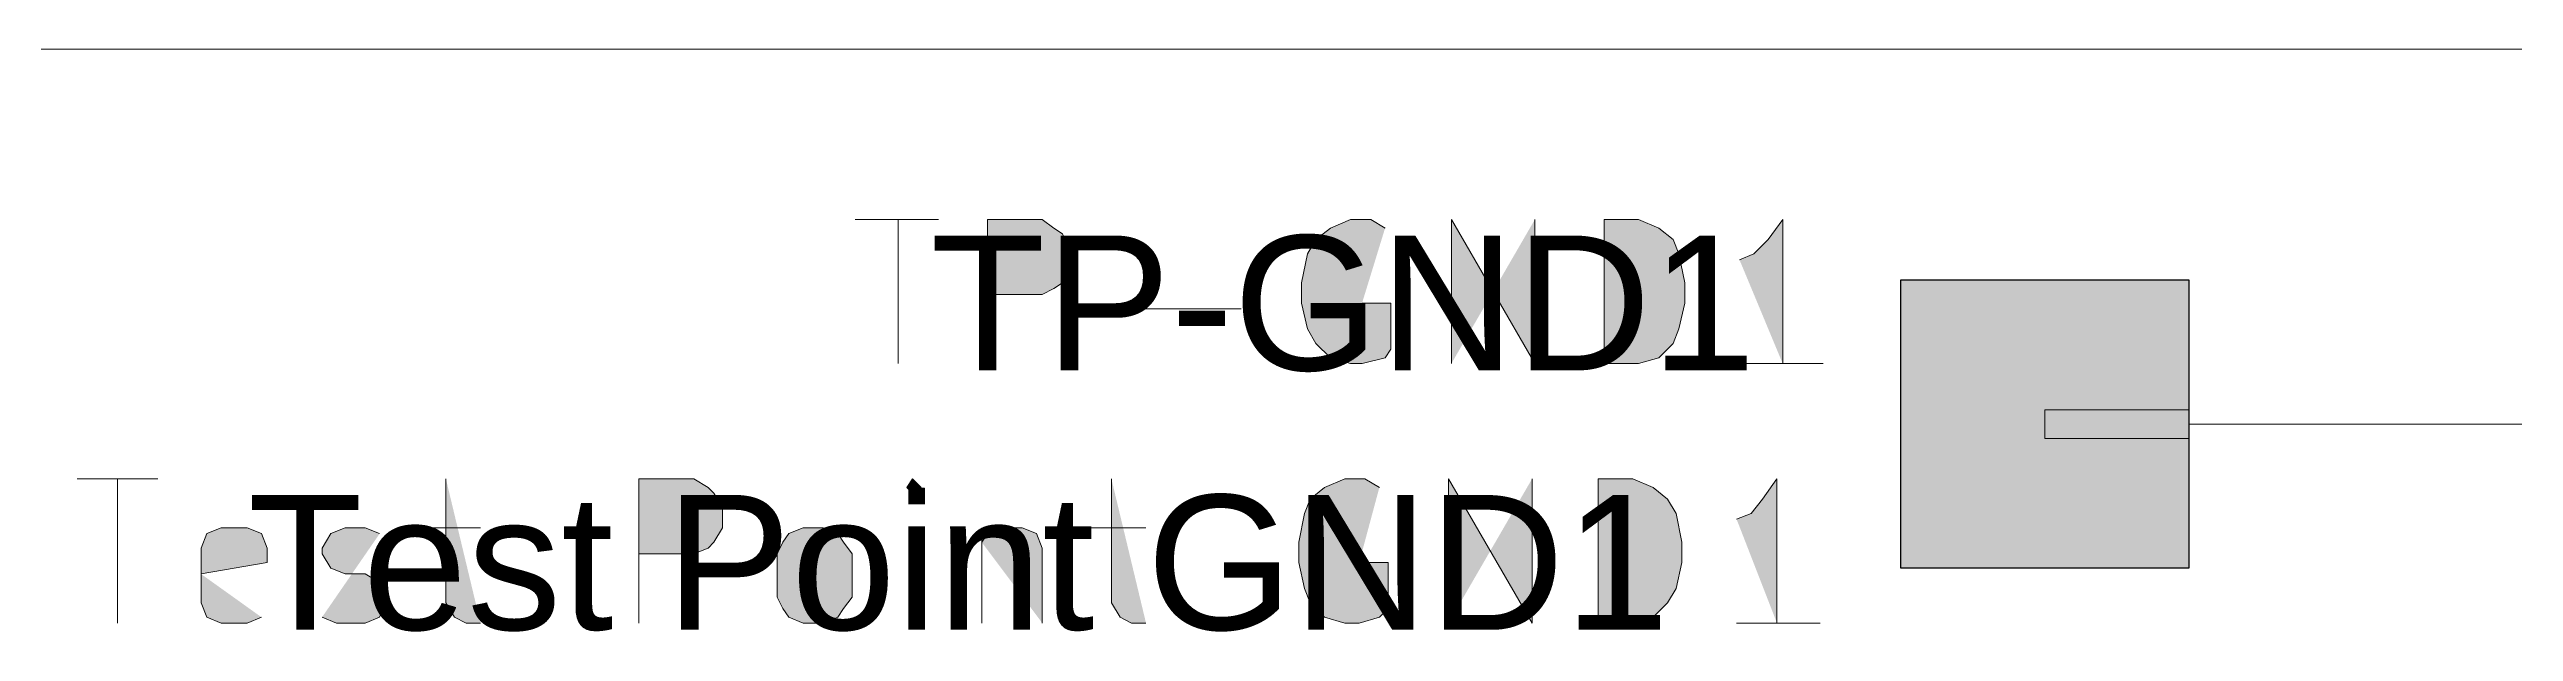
# Model space of a CAD drawing. Extents: x 283 to 656, y 89 to 372.
# Drawn here: x 407.9 to 469.5, y 92.3 to 106.9 of the extents above; entities that cross this region are included whole.
import ezdxf

# ---------------------------------------------------------------- set-up
doc = ezdxf.new("R2010")
doc.units = 0
doc.header["$MEASUREMENT"] = 0
doc.layers.add('Layer 1', color=7, linetype='Continuous', lineweight=0)

# ---------------------------------------------------------------- blocks, each defined once
blk = doc.blocks.new('Block_16')
at = {"layer": 'Layer 1', "true_color": 0x000000, "transparency": 33554687}
h = blk.add_hatch(color=18, dxfattribs=at)
h.dxf.hatch_style = 2
edge = h.paths.add_edge_path()
edge.add_spline(control_points=[(428.033, 102.628), (428.033, 102.628), (430.121, 102.628), (430.121, 102.628)], knot_values=[0, 0, 0, 0, 1, 1, 1, 1], degree=3, periodic=0)
edge.add_line((430.121, 102.628), (428.033, 102.628))
h = blk.add_hatch(color=18, dxfattribs=at)
h.dxf.hatch_style = 2
edge = h.paths.add_edge_path()
edge.add_spline(control_points=[(429.113, 99.028), (429.113, 99.028), (429.113, 102.628), (429.113, 102.628)], knot_values=[0, 0, 0, 0, 1, 1, 1, 1], degree=3, periodic=0)
edge.add_line((429.113, 102.628), (429.113, 99.028))
h = blk.add_hatch(color=18, dxfattribs=at)
h.dxf.hatch_style = 2
edge = h.paths.add_edge_path()
edge.add_spline(control_points=[(431.345, 99.028), (431.345, 99.028), (431.345, 102.628), (431.345, 102.628), (431.345, 102.628), (432.713, 102.628), (432.713, 102.628), (432.713, 102.628), (433.001, 102.412), (433.001, 102.412), (433.001, 102.412), (433.217, 102.268), (433.217, 102.268), (433.217, 102.268), (433.361, 101.908), (433.361, 101.908), (433.361, 101.908), (433.361, 101.404), (433.361, 101.404), (433.361, 101.404), (433.217, 101.044), (433.217, 101.044), (433.217, 101.044), (433.001, 100.9), (433.001, 100.9), (433.001, 100.9), (432.713, 100.756), (432.713, 100.756), (432.713, 100.756), (431.345, 100.756), (431.345, 100.756)], knot_values=[0, 0, 0, 0, 1, 1, 1, 2, 2, 2, 3, 3, 3, 4, 4, 4, 5, 5, 5, 6, 6, 6, 7, 7, 7, 8, 8, 8, 9, 9, 9, 10, 10, 10, 10], degree=3, periodic=0)
edge.add_line((431.345, 100.756), (431.345, 99.028))
h = blk.add_hatch(color=18, dxfattribs=at)
h.dxf.hatch_style = 2
edge = h.paths.add_edge_path()
edge.add_spline(control_points=[(441.281, 102.412), (441.281, 102.412), (440.921, 102.628), (440.921, 102.628), (440.921, 102.628), (440.417, 102.628), (440.417, 102.628), (440.417, 102.628), (439.913, 102.412), (439.913, 102.412), (439.913, 102.412), (439.553, 102.124), (439.553, 102.124), (439.553, 102.124), (439.337, 101.764), (439.337, 101.764), (439.337, 101.764), (439.193, 101.044), (439.193, 101.044), (439.193, 101.044), (439.193, 100.54), (439.193, 100.54), (439.193, 100.54), (439.337, 99.892), (439.337, 99.892), (439.337, 99.892), (439.553, 99.532), (439.553, 99.532), (439.553, 99.532), (439.913, 99.172), (439.913, 99.172), (439.913, 99.172), (440.417, 99.028), (440.417, 99.028), (440.417, 99.028), (440.705, 99.028), (440.705, 99.028), (440.705, 99.028), (441.281, 99.172), (441.281, 99.172), (441.281, 99.172), (441.425, 99.388), (441.425, 99.388), (441.425, 99.388), (441.425, 100.54), (441.425, 100.54), (441.425, 100.54), (440.705, 100.54), (440.705, 100.54)], knot_values=[0, 0, 0, 0, 1, 1, 1, 2, 2, 2, 3, 3, 3, 4, 4, 4, 5, 5, 5, 6, 6, 6, 7, 7, 7, 8, 8, 8, 9, 9, 9, 10, 10, 10, 11, 11, 11, 12, 12, 12, 13, 13, 13, 14, 14, 14, 15, 15, 15, 16, 16, 16, 16], degree=3, periodic=0)
edge.add_line((440.705, 100.54), (441.281, 102.412))
h = blk.add_hatch(color=18, dxfattribs=at)
h.dxf.hatch_style = 2
edge = h.paths.add_edge_path()
edge.add_spline(control_points=[(442.937, 99.028), (442.937, 99.028), (442.937, 102.628), (442.937, 102.628), (442.937, 102.628), (445.025, 99.028), (445.025, 99.028), (445.025, 99.028), (445.025, 102.628), (445.025, 102.628)], knot_values=[0, 0, 0, 0, 1, 1, 1, 2, 2, 2, 3, 3, 3, 3], degree=3, periodic=0)
edge.add_line((445.025, 102.628), (442.937, 99.028))
h = blk.add_hatch(color=18, dxfattribs=at)
h.dxf.hatch_style = 2
edge = h.paths.add_edge_path()
edge.add_spline(control_points=[(446.753, 99.028), (446.753, 99.028), (446.753, 102.628), (446.753, 102.628), (446.753, 102.628), (447.617, 102.628), (447.617, 102.628), (447.617, 102.628), (448.121, 102.412), (448.121, 102.412), (448.121, 102.412), (448.481, 102.124), (448.481, 102.124), (448.481, 102.124), (448.625, 101.764), (448.625, 101.764), (448.625, 101.764), (448.769, 101.044), (448.769, 101.044), (448.769, 101.044), (448.769, 100.54), (448.769, 100.54), (448.769, 100.54), (448.625, 99.892), (448.625, 99.892), (448.625, 99.892), (448.481, 99.532), (448.481, 99.532), (448.481, 99.532), (448.121, 99.172), (448.121, 99.172), (448.121, 99.172), (447.617, 99.028), (447.617, 99.028), (447.617, 99.028), (446.753, 99.028), (446.753, 99.028)], knot_values=[0, 0, 0, 0, 1, 1, 1, 2, 2, 2, 3, 3, 3, 4, 4, 4, 5, 5, 5, 6, 6, 6, 7, 7, 7, 8, 8, 8, 9, 9, 9, 10, 10, 10, 11, 11, 11, 12, 12, 12, 12], degree=3, periodic=0)
edge.add_line((446.753, 99.028), (446.753, 99.028))
h = blk.add_hatch(color=18, dxfattribs=at)
h.dxf.hatch_style = 2
edge = h.paths.add_edge_path()
edge.add_spline(control_points=[(451.217, 99.028), (451.217, 99.028), (451.217, 102.628), (451.217, 102.628), (451.217, 102.628), (450.857, 102.124), (450.857, 102.124), (450.857, 102.124), (450.497, 101.764), (450.497, 101.764), (450.497, 101.764), (450.137, 101.62), (450.137, 101.62)], knot_values=[0, 0, 0, 0, 1, 1, 1, 2, 2, 2, 3, 3, 3, 4, 4, 4, 4], degree=3, periodic=0)
edge.add_line((450.137, 101.62), (451.217, 99.028))
h = blk.add_hatch(color=18, dxfattribs=at)
h.dxf.hatch_style = 2
edge = h.paths.add_edge_path()
edge.add_spline(control_points=[(434.945, 100.396), (434.945, 100.396), (437.681, 100.396), (437.681, 100.396)], knot_values=[0, 0, 0, 0, 1, 1, 1, 1], degree=3, periodic=0)
edge.add_line((437.681, 100.396), (434.945, 100.396))
h = blk.add_hatch(color=18, dxfattribs=at)
h.dxf.hatch_style = 2
edge = h.paths.add_edge_path()
edge.add_spline(control_points=[(452.225, 99.028), (452.225, 99.028), (450.137, 99.028), (450.137, 99.028)], knot_values=[0, 0, 0, 0, 1, 1, 1, 1], degree=3, periodic=0)
edge.add_line((450.137, 99.028), (452.225, 99.028))
h = blk.add_hatch(color=18, dxfattribs=at)
h.dxf.hatch_style = 2
edge = h.paths.add_edge_path()
edge.add_spline(control_points=[(461.369, 97.516), (461.369, 97.516), (472.169, 97.516), (472.169, 97.516)], knot_values=[0, 0, 0, 0, 1, 1, 1, 1], degree=3, periodic=0)
edge.add_line((472.169, 97.516), (461.369, 97.516))
h = blk.add_hatch(color=18, dxfattribs=at)
h.dxf.hatch_style = 2
edge = h.paths.add_edge_path()
edge.add_spline(control_points=[(408.593, 96.148), (408.593, 96.148), (410.609, 96.148), (410.609, 96.148)], knot_values=[0, 0, 0, 0, 1, 1, 1, 1], degree=3, periodic=0)
edge.add_line((410.609, 96.148), (408.593, 96.148))
h = blk.add_hatch(color=18, dxfattribs=at)
h.dxf.hatch_style = 2
edge = h.paths.add_edge_path()
edge.add_spline(control_points=[(409.601, 92.548), (409.601, 92.548), (409.601, 96.148), (409.601, 96.148)], knot_values=[0, 0, 0, 0, 1, 1, 1, 1], degree=3, periodic=0)
edge.add_line((409.601, 96.148), (409.601, 92.548))
h = blk.add_hatch(color=18, dxfattribs=at)
h.dxf.hatch_style = 2
edge = h.paths.add_edge_path()
edge.add_spline(control_points=[(417.809, 96.148), (417.809, 96.148), (417.809, 93.052), (417.809, 93.052), (417.809, 93.052), (418.025, 92.692), (418.025, 92.692), (418.025, 92.692), (418.313, 92.548), (418.313, 92.548), (418.313, 92.548), (418.673, 92.548), (418.673, 92.548)], knot_values=[0, 0, 0, 0, 1, 1, 1, 2, 2, 2, 3, 3, 3, 4, 4, 4, 4], degree=3, periodic=0)
edge.add_line((418.673, 92.548), (417.809, 96.148))
h = blk.add_hatch(color=18, dxfattribs=at)
h.dxf.hatch_style = 2
edge = h.paths.add_edge_path()
edge.add_spline(control_points=[(422.633, 92.548), (422.633, 92.548), (422.633, 96.148), (422.633, 96.148), (422.633, 96.148), (424.001, 96.148), (424.001, 96.148), (424.001, 96.148), (424.361, 95.932), (424.361, 95.932), (424.361, 95.932), (424.505, 95.788), (424.505, 95.788), (424.505, 95.788), (424.721, 95.428), (424.721, 95.428), (424.721, 95.428), (424.721, 94.924), (424.721, 94.924), (424.721, 94.924), (424.505, 94.564), (424.505, 94.564), (424.505, 94.564), (424.361, 94.42), (424.361, 94.42), (424.361, 94.42), (424.001, 94.276), (424.001, 94.276), (424.001, 94.276), (422.633, 94.276), (422.633, 94.276)], knot_values=[0, 0, 0, 0, 1, 1, 1, 2, 2, 2, 3, 3, 3, 4, 4, 4, 5, 5, 5, 6, 6, 6, 7, 7, 7, 8, 8, 8, 9, 9, 9, 10, 10, 10, 10], degree=3, periodic=0)
edge.add_line((422.633, 94.276), (422.633, 92.548))
h = blk.add_hatch(color=18, dxfattribs=at)
h.dxf.hatch_style = 2
edge = h.paths.add_edge_path()
edge.add_spline(control_points=[(429.473, 96.148), (429.473, 96.148), (429.329, 95.932), (429.329, 95.932), (429.329, 95.932), (429.473, 95.788), (429.473, 95.788), (429.473, 95.788), (429.689, 95.932), (429.689, 95.932), (429.689, 95.932), (429.473, 96.148), (429.473, 96.148), (429.473, 96.148), (429.473, 95.788), (429.473, 95.788)], knot_values=[0, 0, 0, 0, 1, 1, 1, 2, 2, 2, 3, 3, 3, 4, 4, 4, 5, 5, 5, 5], degree=3, periodic=0)
edge.add_line((429.473, 95.788), (429.473, 96.148))
h = blk.add_hatch(color=18, dxfattribs=at)
h.dxf.hatch_style = 2
edge = h.paths.add_edge_path()
edge.add_spline(control_points=[(434.441, 96.148), (434.441, 96.148), (434.441, 93.052), (434.441, 93.052), (434.441, 93.052), (434.657, 92.692), (434.657, 92.692), (434.657, 92.692), (434.945, 92.548), (434.945, 92.548), (434.945, 92.548), (435.305, 92.548), (435.305, 92.548)], knot_values=[0, 0, 0, 0, 1, 1, 1, 2, 2, 2, 3, 3, 3, 4, 4, 4, 4], degree=3, periodic=0)
edge.add_line((435.305, 92.548), (434.441, 96.148))
h = blk.add_hatch(color=18, dxfattribs=at)
h.dxf.hatch_style = 2
edge = h.paths.add_edge_path()
edge.add_spline(control_points=[(441.137, 95.932), (441.137, 95.932), (440.777, 96.148), (440.777, 96.148), (440.777, 96.148), (440.273, 96.148), (440.273, 96.148), (440.273, 96.148), (439.769, 95.932), (439.769, 95.932), (439.769, 95.932), (439.409, 95.644), (439.409, 95.644), (439.409, 95.644), (439.265, 95.284), (439.265, 95.284), (439.265, 95.284), (439.121, 94.564), (439.121, 94.564), (439.121, 94.564), (439.121, 94.06), (439.121, 94.06), (439.121, 94.06), (439.265, 93.412), (439.265, 93.412), (439.265, 93.412), (439.409, 93.052), (439.409, 93.052), (439.409, 93.052), (439.769, 92.692), (439.769, 92.692), (439.769, 92.692), (440.273, 92.548), (440.273, 92.548), (440.273, 92.548), (440.633, 92.548), (440.633, 92.548), (440.633, 92.548), (441.137, 92.692), (441.137, 92.692), (441.137, 92.692), (441.353, 92.908), (441.353, 92.908), (441.353, 92.908), (441.353, 94.06), (441.353, 94.06), (441.353, 94.06), (440.633, 94.06), (440.633, 94.06)], knot_values=[0, 0, 0, 0, 1, 1, 1, 2, 2, 2, 3, 3, 3, 4, 4, 4, 5, 5, 5, 6, 6, 6, 7, 7, 7, 8, 8, 8, 9, 9, 9, 10, 10, 10, 11, 11, 11, 12, 12, 12, 13, 13, 13, 14, 14, 14, 15, 15, 15, 16, 16, 16, 16], degree=3, periodic=0)
edge.add_line((440.633, 94.06), (441.137, 95.932))
h = blk.add_hatch(color=18, dxfattribs=at)
h.dxf.hatch_style = 2
edge = h.paths.add_edge_path()
edge.add_spline(control_points=[(442.865, 92.548), (442.865, 92.548), (442.865, 96.148), (442.865, 96.148), (442.865, 96.148), (444.953, 92.548), (444.953, 92.548), (444.953, 92.548), (444.953, 96.148), (444.953, 96.148)], knot_values=[0, 0, 0, 0, 1, 1, 1, 2, 2, 2, 3, 3, 3, 3], degree=3, periodic=0)
edge.add_line((444.953, 96.148), (442.865, 92.548))
h = blk.add_hatch(color=18, dxfattribs=at)
h.dxf.hatch_style = 2
edge = h.paths.add_edge_path()
edge.add_spline(control_points=[(446.609, 92.548), (446.609, 92.548), (446.609, 96.148), (446.609, 96.148), (446.609, 96.148), (447.473, 96.148), (447.473, 96.148), (447.473, 96.148), (447.977, 95.932), (447.977, 95.932), (447.977, 95.932), (448.337, 95.644), (448.337, 95.644), (448.337, 95.644), (448.553, 95.284), (448.553, 95.284), (448.553, 95.284), (448.697, 94.564), (448.697, 94.564), (448.697, 94.564), (448.697, 94.06), (448.697, 94.06), (448.697, 94.06), (448.553, 93.412), (448.553, 93.412), (448.553, 93.412), (448.337, 93.052), (448.337, 93.052), (448.337, 93.052), (447.977, 92.692), (447.977, 92.692), (447.977, 92.692), (447.473, 92.548), (447.473, 92.548), (447.473, 92.548), (446.609, 92.548), (446.609, 92.548)], knot_values=[0, 0, 0, 0, 1, 1, 1, 2, 2, 2, 3, 3, 3, 4, 4, 4, 5, 5, 5, 6, 6, 6, 7, 7, 7, 8, 8, 8, 9, 9, 9, 10, 10, 10, 11, 11, 11, 12, 12, 12, 12], degree=3, periodic=0)
edge.add_line((446.609, 92.548), (446.609, 92.548))
h = blk.add_hatch(color=18, dxfattribs=at)
h.dxf.hatch_style = 2
edge = h.paths.add_edge_path()
edge.add_spline(control_points=[(451.073, 92.548), (451.073, 92.548), (451.073, 96.148), (451.073, 96.148), (451.073, 96.148), (450.713, 95.644), (450.713, 95.644), (450.713, 95.644), (450.425, 95.284), (450.425, 95.284), (450.425, 95.284), (450.065, 95.14), (450.065, 95.14)], knot_values=[0, 0, 0, 0, 1, 1, 1, 2, 2, 2, 3, 3, 3, 4, 4, 4, 4], degree=3, periodic=0)
edge.add_line((450.065, 95.14), (451.073, 92.548))
h = blk.add_hatch(color=18, dxfattribs=at)
h.dxf.hatch_style = 2
edge = h.paths.add_edge_path()
edge.add_spline(control_points=[(413.201, 92.692), (413.201, 92.692), (412.841, 92.548), (412.841, 92.548), (412.841, 92.548), (412.193, 92.548), (412.193, 92.548), (412.193, 92.548), (411.833, 92.692), (411.833, 92.692), (411.833, 92.692), (411.689, 93.052), (411.689, 93.052), (411.689, 93.052), (411.689, 94.42), (411.689, 94.42), (411.689, 94.42), (411.833, 94.78), (411.833, 94.78), (411.833, 94.78), (412.193, 94.924), (412.193, 94.924), (412.193, 94.924), (412.841, 94.924), (412.841, 94.924), (412.841, 94.924), (413.201, 94.78), (413.201, 94.78), (413.201, 94.78), (413.345, 94.42), (413.345, 94.42), (413.345, 94.42), (413.345, 94.06), (413.345, 94.06), (413.345, 94.06), (411.689, 93.772), (411.689, 93.772)], knot_values=[0, 0, 0, 0, 1, 1, 1, 2, 2, 2, 3, 3, 3, 4, 4, 4, 5, 5, 5, 6, 6, 6, 7, 7, 7, 8, 8, 8, 9, 9, 9, 10, 10, 10, 11, 11, 11, 12, 12, 12, 12], degree=3, periodic=0)
edge.add_line((411.689, 93.772), (413.201, 92.692))
h = blk.add_hatch(color=18, dxfattribs=at)
h.dxf.hatch_style = 2
edge = h.paths.add_edge_path()
edge.add_spline(control_points=[(414.713, 92.692), (414.713, 92.692), (415.073, 92.548), (415.073, 92.548), (415.073, 92.548), (415.793, 92.548), (415.793, 92.548), (415.793, 92.548), (416.153, 92.692), (416.153, 92.692), (416.153, 92.692), (416.297, 93.052), (416.297, 93.052), (416.297, 93.052), (416.297, 93.196), (416.297, 93.196), (416.297, 93.196), (416.153, 93.556), (416.153, 93.556), (416.153, 93.556), (415.793, 93.772), (415.793, 93.772), (415.793, 93.772), (415.289, 93.772), (415.289, 93.772), (415.289, 93.772), (414.929, 93.916), (414.929, 93.916), (414.929, 93.916), (414.713, 94.276), (414.713, 94.276), (414.713, 94.276), (414.713, 94.42), (414.713, 94.42), (414.713, 94.42), (414.929, 94.78), (414.929, 94.78), (414.929, 94.78), (415.289, 94.924), (415.289, 94.924), (415.289, 94.924), (415.793, 94.924), (415.793, 94.924), (415.793, 94.924), (416.153, 94.78), (416.153, 94.78)], knot_values=[0, 0, 0, 0, 1, 1, 1, 2, 2, 2, 3, 3, 3, 4, 4, 4, 5, 5, 5, 6, 6, 6, 7, 7, 7, 8, 8, 8, 9, 9, 9, 10, 10, 10, 11, 11, 11, 12, 12, 12, 13, 13, 13, 14, 14, 14, 15, 15, 15, 15], degree=3, periodic=0)
edge.add_line((416.153, 94.78), (414.713, 92.692))
h = blk.add_hatch(color=18, dxfattribs=at)
h.dxf.hatch_style = 2
edge = h.paths.add_edge_path()
edge.add_spline(control_points=[(417.305, 94.924), (417.305, 94.924), (418.673, 94.924), (418.673, 94.924)], knot_values=[0, 0, 0, 0, 1, 1, 1, 1], degree=3, periodic=0)
edge.add_line((418.673, 94.924), (417.305, 94.924))
h = blk.add_hatch(color=18, dxfattribs=at)
h.dxf.hatch_style = 2
edge = h.paths.add_edge_path()
edge.add_spline(control_points=[(426.737, 92.548), (426.737, 92.548), (426.377, 92.692), (426.377, 92.692), (426.377, 92.692), (426.233, 92.908), (426.233, 92.908), (426.233, 92.908), (426.089, 93.196), (426.089, 93.196), (426.089, 93.196), (426.089, 94.276), (426.089, 94.276), (426.089, 94.276), (426.233, 94.564), (426.233, 94.564), (426.233, 94.564), (426.377, 94.78), (426.377, 94.78), (426.377, 94.78), (426.737, 94.924), (426.737, 94.924), (426.737, 94.924), (427.241, 94.924), (427.241, 94.924), (427.241, 94.924), (427.601, 94.78), (427.601, 94.78), (427.601, 94.78), (427.745, 94.564), (427.745, 94.564), (427.745, 94.564), (427.961, 94.276), (427.961, 94.276), (427.961, 94.276), (427.961, 93.196), (427.961, 93.196), (427.961, 93.196), (427.745, 92.908), (427.745, 92.908), (427.745, 92.908), (427.601, 92.692), (427.601, 92.692), (427.601, 92.692), (427.241, 92.548), (427.241, 92.548), (427.241, 92.548), (426.737, 92.548), (426.737, 92.548)], knot_values=[0, 0, 0, 0, 1, 1, 1, 2, 2, 2, 3, 3, 3, 4, 4, 4, 5, 5, 5, 6, 6, 6, 7, 7, 7, 8, 8, 8, 9, 9, 9, 10, 10, 10, 11, 11, 11, 12, 12, 12, 13, 13, 13, 14, 14, 14, 15, 15, 15, 16, 16, 16, 16], degree=3, periodic=0)
edge.add_line((426.737, 92.548), (426.737, 92.548))
h = blk.add_hatch(color=18, dxfattribs=at)
h.dxf.hatch_style = 2
edge = h.paths.add_edge_path()
edge.add_spline(control_points=[(429.473, 92.548), (429.473, 92.548), (429.473, 94.924), (429.473, 94.924)], knot_values=[0, 0, 0, 0, 1, 1, 1, 1], degree=3, periodic=0)
edge.add_line((429.473, 94.924), (429.473, 92.548))
h = blk.add_hatch(color=18, dxfattribs=at)
h.dxf.hatch_style = 2
edge = h.paths.add_edge_path()
edge.add_spline(control_points=[(431.201, 94.924), (431.201, 94.924), (431.201, 92.548), (431.201, 92.548)], knot_values=[0, 0, 0, 0, 1, 1, 1, 1], degree=3, periodic=0)
edge.add_line((431.201, 92.548), (431.201, 94.924))
h = blk.add_hatch(color=18, dxfattribs=at)
h.dxf.hatch_style = 2
edge = h.paths.add_edge_path()
edge.add_spline(control_points=[(431.201, 94.564), (431.201, 94.564), (431.345, 94.78), (431.345, 94.78), (431.345, 94.78), (431.705, 94.924), (431.705, 94.924), (431.705, 94.924), (432.209, 94.924), (432.209, 94.924), (432.209, 94.924), (432.569, 94.78), (432.569, 94.78), (432.569, 94.78), (432.713, 94.42), (432.713, 94.42), (432.713, 94.42), (432.713, 92.548), (432.713, 92.548)], knot_values=[0, 0, 0, 0, 1, 1, 1, 2, 2, 2, 3, 3, 3, 4, 4, 4, 5, 5, 5, 6, 6, 6, 6], degree=3, periodic=0)
edge.add_line((432.713, 92.548), (431.201, 94.564))
h = blk.add_hatch(color=18, dxfattribs=at)
h.dxf.hatch_style = 2
edge = h.paths.add_edge_path()
edge.add_spline(control_points=[(433.937, 94.924), (433.937, 94.924), (435.305, 94.924), (435.305, 94.924)], knot_values=[0, 0, 0, 0, 1, 1, 1, 1], degree=3, periodic=0)
edge.add_line((435.305, 94.924), (433.937, 94.924))
h = blk.add_hatch(color=18, dxfattribs=at)
h.dxf.hatch_style = 2
edge = h.paths.add_edge_path()
edge.add_spline(control_points=[(452.153, 92.548), (452.153, 92.548), (450.065, 92.548), (450.065, 92.548)], knot_values=[0, 0, 0, 0, 1, 1, 1, 1], degree=3, periodic=0)
edge.add_line((450.065, 92.548), (452.153, 92.548))
at = {"layer": 'Layer 1', "color": 18, "lineweight": 15, "true_color": 0x000000}
for points in [[(428.033, 102.628), (428.033, 102.628), (430.121, 102.628), (430.121, 102.628)], [(429.113, 99.028), (429.113, 99.028), (429.113, 102.628), (429.113, 102.628)], [(434.945, 100.396), (434.945, 100.396), (437.681, 100.396), (437.681, 100.396)], [(452.225, 99.028), (452.225, 99.028), (450.137, 99.028), (450.137, 99.028)], [(461.369, 97.516), (461.369, 97.516), (472.169, 97.516), (472.169, 97.516)], [(408.593, 96.148), (408.593, 96.148), (410.609, 96.148), (410.609, 96.148)], [(409.601, 92.548), (409.601, 92.548), (409.601, 96.148), (409.601, 96.148)], [(417.305, 94.924), (417.305, 94.924), (418.673, 94.924), (418.673, 94.924)], [(429.473, 92.548), (429.473, 92.548), (429.473, 94.924), (429.473, 94.924)], [(431.201, 94.924), (431.201, 94.924), (431.201, 92.548), (431.201, 92.548)], [(433.937, 94.924), (433.937, 94.924), (435.305, 94.924), (435.305, 94.924)], [(452.153, 92.548), (452.153, 92.548), (450.065, 92.548), (450.065, 92.548)]]:
    blk.add_open_spline(points, degree=3, dxfattribs=at)
for points, knots in [([(431.345, 99.028), (431.345, 99.028), (431.345, 102.628), (431.345, 102.628), (431.345, 102.628), (432.713, 102.628), (432.713, 102.628), (432.713, 102.628), (433.001, 102.412), (433.001, 102.412), (433.001, 102.412), (433.217, 102.268), (433.217, 102.268), (433.217, 102.268), (433.361, 101.908), (433.361, 101.908), (433.361, 101.908), (433.361, 101.404), (433.361, 101.404), (433.361, 101.404), (433.217, 101.044), (433.217, 101.044), (433.217, 101.044), (433.001, 100.9), (433.001, 100.9), (433.001, 100.9), (432.713, 100.756), (432.713, 100.756), (432.713, 100.756), (431.345, 100.756), (431.345, 100.756)], [0, 0, 0, 0, 1, 1, 1, 2, 2, 2, 3, 3, 3, 4, 4, 4, 5, 5, 5, 6, 6, 6, 7, 7, 7, 8, 8, 8, 9, 9, 9, 10, 10, 10, 10]), ([(441.281, 102.412), (441.281, 102.412), (440.921, 102.628), (440.921, 102.628), (440.921, 102.628), (440.417, 102.628), (440.417, 102.628), (440.417, 102.628), (439.913, 102.412), (439.913, 102.412), (439.913, 102.412), (439.553, 102.124), (439.553, 102.124), (439.553, 102.124), (439.337, 101.764), (439.337, 101.764), (439.337, 101.764), (439.193, 101.044), (439.193, 101.044), (439.193, 101.044), (439.193, 100.54), (439.193, 100.54), (439.193, 100.54), (439.337, 99.892), (439.337, 99.892), (439.337, 99.892), (439.553, 99.532), (439.553, 99.532), (439.553, 99.532), (439.913, 99.172), (439.913, 99.172), (439.913, 99.172), (440.417, 99.028), (440.417, 99.028), (440.417, 99.028), (440.705, 99.028), (440.705, 99.028), (440.705, 99.028), (441.281, 99.172), (441.281, 99.172), (441.281, 99.172), (441.425, 99.388), (441.425, 99.388), (441.425, 99.388), (441.425, 100.54), (441.425, 100.54), (441.425, 100.54), (440.705, 100.54), (440.705, 100.54)], [0, 0, 0, 0, 1, 1, 1, 2, 2, 2, 3, 3, 3, 4, 4, 4, 5, 5, 5, 6, 6, 6, 7, 7, 7, 8, 8, 8, 9, 9, 9, 10, 10, 10, 11, 11, 11, 12, 12, 12, 13, 13, 13, 14, 14, 14, 15, 15, 15, 16, 16, 16, 16]), ([(442.937, 99.028), (442.937, 99.028), (442.937, 102.628), (442.937, 102.628), (442.937, 102.628), (445.025, 99.028), (445.025, 99.028), (445.025, 99.028), (445.025, 102.628), (445.025, 102.628)], [0, 0, 0, 0, 1, 1, 1, 2, 2, 2, 3, 3, 3, 3]), ([(446.753, 99.028), (446.753, 99.028), (446.753, 102.628), (446.753, 102.628), (446.753, 102.628), (447.617, 102.628), (447.617, 102.628), (447.617, 102.628), (448.121, 102.412), (448.121, 102.412), (448.121, 102.412), (448.481, 102.124), (448.481, 102.124), (448.481, 102.124), (448.625, 101.764), (448.625, 101.764), (448.625, 101.764), (448.769, 101.044), (448.769, 101.044), (448.769, 101.044), (448.769, 100.54), (448.769, 100.54), (448.769, 100.54), (448.625, 99.892), (448.625, 99.892), (448.625, 99.892), (448.481, 99.532), (448.481, 99.532), (448.481, 99.532), (448.121, 99.172), (448.121, 99.172), (448.121, 99.172), (447.617, 99.028), (447.617, 99.028), (447.617, 99.028), (446.753, 99.028), (446.753, 99.028)], [0, 0, 0, 0, 1, 1, 1, 2, 2, 2, 3, 3, 3, 4, 4, 4, 5, 5, 5, 6, 6, 6, 7, 7, 7, 8, 8, 8, 9, 9, 9, 10, 10, 10, 11, 11, 11, 12, 12, 12, 12]), ([(451.217, 99.028), (451.217, 99.028), (451.217, 102.628), (451.217, 102.628), (451.217, 102.628), (450.857, 102.124), (450.857, 102.124), (450.857, 102.124), (450.497, 101.764), (450.497, 101.764), (450.497, 101.764), (450.137, 101.62), (450.137, 101.62)], [0, 0, 0, 0, 1, 1, 1, 2, 2, 2, 3, 3, 3, 4, 4, 4, 4]), ([(417.809, 96.148), (417.809, 96.148), (417.809, 93.052), (417.809, 93.052), (417.809, 93.052), (418.025, 92.692), (418.025, 92.692), (418.025, 92.692), (418.313, 92.548), (418.313, 92.548), (418.313, 92.548), (418.673, 92.548), (418.673, 92.548)], [0, 0, 0, 0, 1, 1, 1, 2, 2, 2, 3, 3, 3, 4, 4, 4, 4]), ([(422.633, 92.548), (422.633, 92.548), (422.633, 96.148), (422.633, 96.148), (422.633, 96.148), (424.001, 96.148), (424.001, 96.148), (424.001, 96.148), (424.361, 95.932), (424.361, 95.932), (424.361, 95.932), (424.505, 95.788), (424.505, 95.788), (424.505, 95.788), (424.721, 95.428), (424.721, 95.428), (424.721, 95.428), (424.721, 94.924), (424.721, 94.924), (424.721, 94.924), (424.505, 94.564), (424.505, 94.564), (424.505, 94.564), (424.361, 94.42), (424.361, 94.42), (424.361, 94.42), (424.001, 94.276), (424.001, 94.276), (424.001, 94.276), (422.633, 94.276), (422.633, 94.276)], [0, 0, 0, 0, 1, 1, 1, 2, 2, 2, 3, 3, 3, 4, 4, 4, 5, 5, 5, 6, 6, 6, 7, 7, 7, 8, 8, 8, 9, 9, 9, 10, 10, 10, 10]), ([(429.473, 96.148), (429.473, 96.148), (429.329, 95.932), (429.329, 95.932), (429.329, 95.932), (429.473, 95.788), (429.473, 95.788), (429.473, 95.788), (429.689, 95.932), (429.689, 95.932), (429.689, 95.932), (429.473, 96.148), (429.473, 96.148), (429.473, 96.148), (429.473, 95.788), (429.473, 95.788)], [0, 0, 0, 0, 1, 1, 1, 2, 2, 2, 3, 3, 3, 4, 4, 4, 5, 5, 5, 5]), ([(434.441, 96.148), (434.441, 96.148), (434.441, 93.052), (434.441, 93.052), (434.441, 93.052), (434.657, 92.692), (434.657, 92.692), (434.657, 92.692), (434.945, 92.548), (434.945, 92.548), (434.945, 92.548), (435.305, 92.548), (435.305, 92.548)], [0, 0, 0, 0, 1, 1, 1, 2, 2, 2, 3, 3, 3, 4, 4, 4, 4]), ([(441.137, 95.932), (441.137, 95.932), (440.777, 96.148), (440.777, 96.148), (440.777, 96.148), (440.273, 96.148), (440.273, 96.148), (440.273, 96.148), (439.769, 95.932), (439.769, 95.932), (439.769, 95.932), (439.409, 95.644), (439.409, 95.644), (439.409, 95.644), (439.265, 95.284), (439.265, 95.284), (439.265, 95.284), (439.121, 94.564), (439.121, 94.564), (439.121, 94.564), (439.121, 94.06), (439.121, 94.06), (439.121, 94.06), (439.265, 93.412), (439.265, 93.412), (439.265, 93.412), (439.409, 93.052), (439.409, 93.052), (439.409, 93.052), (439.769, 92.692), (439.769, 92.692), (439.769, 92.692), (440.273, 92.548), (440.273, 92.548), (440.273, 92.548), (440.633, 92.548), (440.633, 92.548), (440.633, 92.548), (441.137, 92.692), (441.137, 92.692), (441.137, 92.692), (441.353, 92.908), (441.353, 92.908), (441.353, 92.908), (441.353, 94.06), (441.353, 94.06), (441.353, 94.06), (440.633, 94.06), (440.633, 94.06)], [0, 0, 0, 0, 1, 1, 1, 2, 2, 2, 3, 3, 3, 4, 4, 4, 5, 5, 5, 6, 6, 6, 7, 7, 7, 8, 8, 8, 9, 9, 9, 10, 10, 10, 11, 11, 11, 12, 12, 12, 13, 13, 13, 14, 14, 14, 15, 15, 15, 16, 16, 16, 16]), ([(442.865, 92.548), (442.865, 92.548), (442.865, 96.148), (442.865, 96.148), (442.865, 96.148), (444.953, 92.548), (444.953, 92.548), (444.953, 92.548), (444.953, 96.148), (444.953, 96.148)], [0, 0, 0, 0, 1, 1, 1, 2, 2, 2, 3, 3, 3, 3]), ([(446.609, 92.548), (446.609, 92.548), (446.609, 96.148), (446.609, 96.148), (446.609, 96.148), (447.473, 96.148), (447.473, 96.148), (447.473, 96.148), (447.977, 95.932), (447.977, 95.932), (447.977, 95.932), (448.337, 95.644), (448.337, 95.644), (448.337, 95.644), (448.553, 95.284), (448.553, 95.284), (448.553, 95.284), (448.697, 94.564), (448.697, 94.564), (448.697, 94.564), (448.697, 94.06), (448.697, 94.06), (448.697, 94.06), (448.553, 93.412), (448.553, 93.412), (448.553, 93.412), (448.337, 93.052), (448.337, 93.052), (448.337, 93.052), (447.977, 92.692), (447.977, 92.692), (447.977, 92.692), (447.473, 92.548), (447.473, 92.548), (447.473, 92.548), (446.609, 92.548), (446.609, 92.548)], [0, 0, 0, 0, 1, 1, 1, 2, 2, 2, 3, 3, 3, 4, 4, 4, 5, 5, 5, 6, 6, 6, 7, 7, 7, 8, 8, 8, 9, 9, 9, 10, 10, 10, 11, 11, 11, 12, 12, 12, 12]), ([(451.073, 92.548), (451.073, 92.548), (451.073, 96.148), (451.073, 96.148), (451.073, 96.148), (450.713, 95.644), (450.713, 95.644), (450.713, 95.644), (450.425, 95.284), (450.425, 95.284), (450.425, 95.284), (450.065, 95.14), (450.065, 95.14)], [0, 0, 0, 0, 1, 1, 1, 2, 2, 2, 3, 3, 3, 4, 4, 4, 4]), ([(413.201, 92.692), (413.201, 92.692), (412.841, 92.548), (412.841, 92.548), (412.841, 92.548), (412.193, 92.548), (412.193, 92.548), (412.193, 92.548), (411.833, 92.692), (411.833, 92.692), (411.833, 92.692), (411.689, 93.052), (411.689, 93.052), (411.689, 93.052), (411.689, 94.42), (411.689, 94.42), (411.689, 94.42), (411.833, 94.78), (411.833, 94.78), (411.833, 94.78), (412.193, 94.924), (412.193, 94.924), (412.193, 94.924), (412.841, 94.924), (412.841, 94.924), (412.841, 94.924), (413.201, 94.78), (413.201, 94.78), (413.201, 94.78), (413.345, 94.42), (413.345, 94.42), (413.345, 94.42), (413.345, 94.06), (413.345, 94.06), (413.345, 94.06), (411.689, 93.772), (411.689, 93.772)], [0, 0, 0, 0, 1, 1, 1, 2, 2, 2, 3, 3, 3, 4, 4, 4, 5, 5, 5, 6, 6, 6, 7, 7, 7, 8, 8, 8, 9, 9, 9, 10, 10, 10, 11, 11, 11, 12, 12, 12, 12]), ([(414.713, 92.692), (414.713, 92.692), (415.073, 92.548), (415.073, 92.548), (415.073, 92.548), (415.793, 92.548), (415.793, 92.548), (415.793, 92.548), (416.153, 92.692), (416.153, 92.692), (416.153, 92.692), (416.297, 93.052), (416.297, 93.052), (416.297, 93.052), (416.297, 93.196), (416.297, 93.196), (416.297, 93.196), (416.153, 93.556), (416.153, 93.556), (416.153, 93.556), (415.793, 93.772), (415.793, 93.772), (415.793, 93.772), (415.289, 93.772), (415.289, 93.772), (415.289, 93.772), (414.929, 93.916), (414.929, 93.916), (414.929, 93.916), (414.713, 94.276), (414.713, 94.276), (414.713, 94.276), (414.713, 94.42), (414.713, 94.42), (414.713, 94.42), (414.929, 94.78), (414.929, 94.78), (414.929, 94.78), (415.289, 94.924), (415.289, 94.924), (415.289, 94.924), (415.793, 94.924), (415.793, 94.924), (415.793, 94.924), (416.153, 94.78), (416.153, 94.78)], [0, 0, 0, 0, 1, 1, 1, 2, 2, 2, 3, 3, 3, 4, 4, 4, 5, 5, 5, 6, 6, 6, 7, 7, 7, 8, 8, 8, 9, 9, 9, 10, 10, 10, 11, 11, 11, 12, 12, 12, 13, 13, 13, 14, 14, 14, 15, 15, 15, 15]), ([(426.737, 92.548), (426.737, 92.548), (426.377, 92.692), (426.377, 92.692), (426.377, 92.692), (426.233, 92.908), (426.233, 92.908), (426.233, 92.908), (426.089, 93.196), (426.089, 93.196), (426.089, 93.196), (426.089, 94.276), (426.089, 94.276), (426.089, 94.276), (426.233, 94.564), (426.233, 94.564), (426.233, 94.564), (426.377, 94.78), (426.377, 94.78), (426.377, 94.78), (426.737, 94.924), (426.737, 94.924), (426.737, 94.924), (427.241, 94.924), (427.241, 94.924), (427.241, 94.924), (427.601, 94.78), (427.601, 94.78), (427.601, 94.78), (427.745, 94.564), (427.745, 94.564), (427.745, 94.564), (427.961, 94.276), (427.961, 94.276), (427.961, 94.276), (427.961, 93.196), (427.961, 93.196), (427.961, 93.196), (427.745, 92.908), (427.745, 92.908), (427.745, 92.908), (427.601, 92.692), (427.601, 92.692), (427.601, 92.692), (427.241, 92.548), (427.241, 92.548), (427.241, 92.548), (426.737, 92.548), (426.737, 92.548)], [0, 0, 0, 0, 1, 1, 1, 2, 2, 2, 3, 3, 3, 4, 4, 4, 5, 5, 5, 6, 6, 6, 7, 7, 7, 8, 8, 8, 9, 9, 9, 10, 10, 10, 11, 11, 11, 12, 12, 12, 13, 13, 13, 14, 14, 14, 15, 15, 15, 16, 16, 16, 16]), ([(431.201, 94.564), (431.201, 94.564), (431.345, 94.78), (431.345, 94.78), (431.345, 94.78), (431.705, 94.924), (431.705, 94.924), (431.705, 94.924), (432.209, 94.924), (432.209, 94.924), (432.209, 94.924), (432.569, 94.78), (432.569, 94.78), (432.569, 94.78), (432.713, 94.42), (432.713, 94.42), (432.713, 94.42), (432.713, 92.548), (432.713, 92.548)], [0, 0, 0, 0, 1, 1, 1, 2, 2, 2, 3, 3, 3, 4, 4, 4, 5, 5, 5, 6, 6, 6, 6])]:
    blk.add_open_spline(points, degree=3, knots=knots, dxfattribs=at)
at = {"layer": 'Layer 1', "char_height": 0.2, "attachment_point": 7}
for s, insert in [('\\C18;\\c0;\\FArial|b0|i0|c1;\\H3.364416;\\W1.000000;TP-GND1', (429.914, 98.813)), ('\\C18;\\c0;\\FArial|b0|i0|c1;\\H3.364416;\\W1.000000;TP-GND1', (429.916, 98.811)), ('\\C18;\\c0;\\FArial|b0|i0|c1;\\H3.364416;\\W1.000000;Test Point GND1', (412.856, 92.333)), ('\\C18;\\c0;\\FArial|b0|i0|c1;\\H3.364416;\\W1.000000;Test Point GND1', (412.858, 92.331))]:
    blk.add_mtext(s, dxfattribs=dict(at, insert=insert))
blk = doc.blocks.new('Block_15')
at = {"layer": 'Layer 1', "true_color": 0x000000, "transparency": 33554687}
h = blk.add_hatch(color=18, dxfattribs=at)
h.dxf.hatch_style = 2
h.paths.add_polyline_path([(454.169, 101.116), (461.369, 101.116), (461.369, 93.916), (454.169, 93.916)])
h = blk.add_hatch(color=18, dxfattribs=at)
h.dxf.hatch_style = 2
h.paths.add_polyline_path([(454.169, 101.116), (461.369, 101.116), (461.369, 93.916), (454.169, 93.916)])
h = blk.add_hatch(color=18, dxfattribs=at)
h.dxf.hatch_style = 2
h.paths.add_polyline_path([(457.769, 97.876), (461.369, 97.876), (461.369, 97.156), (457.769, 97.156)])
at = {"layer": 'Layer 1', "color": 18, "lineweight": 25, "true_color": 0x000000}
blk.add_lwpolyline([(454.169, 101.116), (461.369, 101.116), (461.369, 93.916), (454.169, 93.916)], close=True, dxfattribs=at)
blk.add_lwpolyline([(454.169, 101.116), (461.369, 101.116), (461.369, 93.916), (454.169, 93.916)], close=True, dxfattribs=at)
at = {"layer": 'Layer 1', "color": 18, "lineweight": 15, "true_color": 0x000000}
blk.add_lwpolyline([(457.769, 97.876), (461.369, 97.876), (461.369, 97.156), (457.769, 97.156)], close=True, dxfattribs=at)
at = {"layer": 'Layer 1'}
blk.add_blockref('Block_16', (0, 0), dxfattribs=at)

msp = doc.modelspace()

# ---------------------------------------------------------------- hatches: boundary and pattern name
at = {"layer": 'Layer 1', "true_color": 0x000000, "transparency": 33554687}
h = msp.add_hatch(color=18, dxfattribs=at)
h.dxf.hatch_style = 2
edge = h.paths.add_edge_path()
edge.add_spline(control_points=[(400.889, 106.876), (400.889, 106.876), (472.169, 106.876), (472.169, 106.876)], knot_values=[0, 0, 0, 0, 1, 1, 1, 1], degree=3, periodic=0)
edge.add_line((472.169, 106.876), (400.889, 106.876))

# ---------------------------------------------------------------- linework, layer by layer
at = {"layer": 'Layer 1', "color": 18, "lineweight": 15, "true_color": 0x000000}
msp.add_open_spline([(400.889, 106.876), (400.889, 106.876), (472.169, 106.876), (472.169, 106.876)], degree=3, dxfattribs=at)

# ---------------------------------------------------------------- block references
at = {"layer": 'Layer 1'}
msp.add_blockref('Block_15', (0, 0), dxfattribs=at)

doc.saveas('drawing.dxf')
